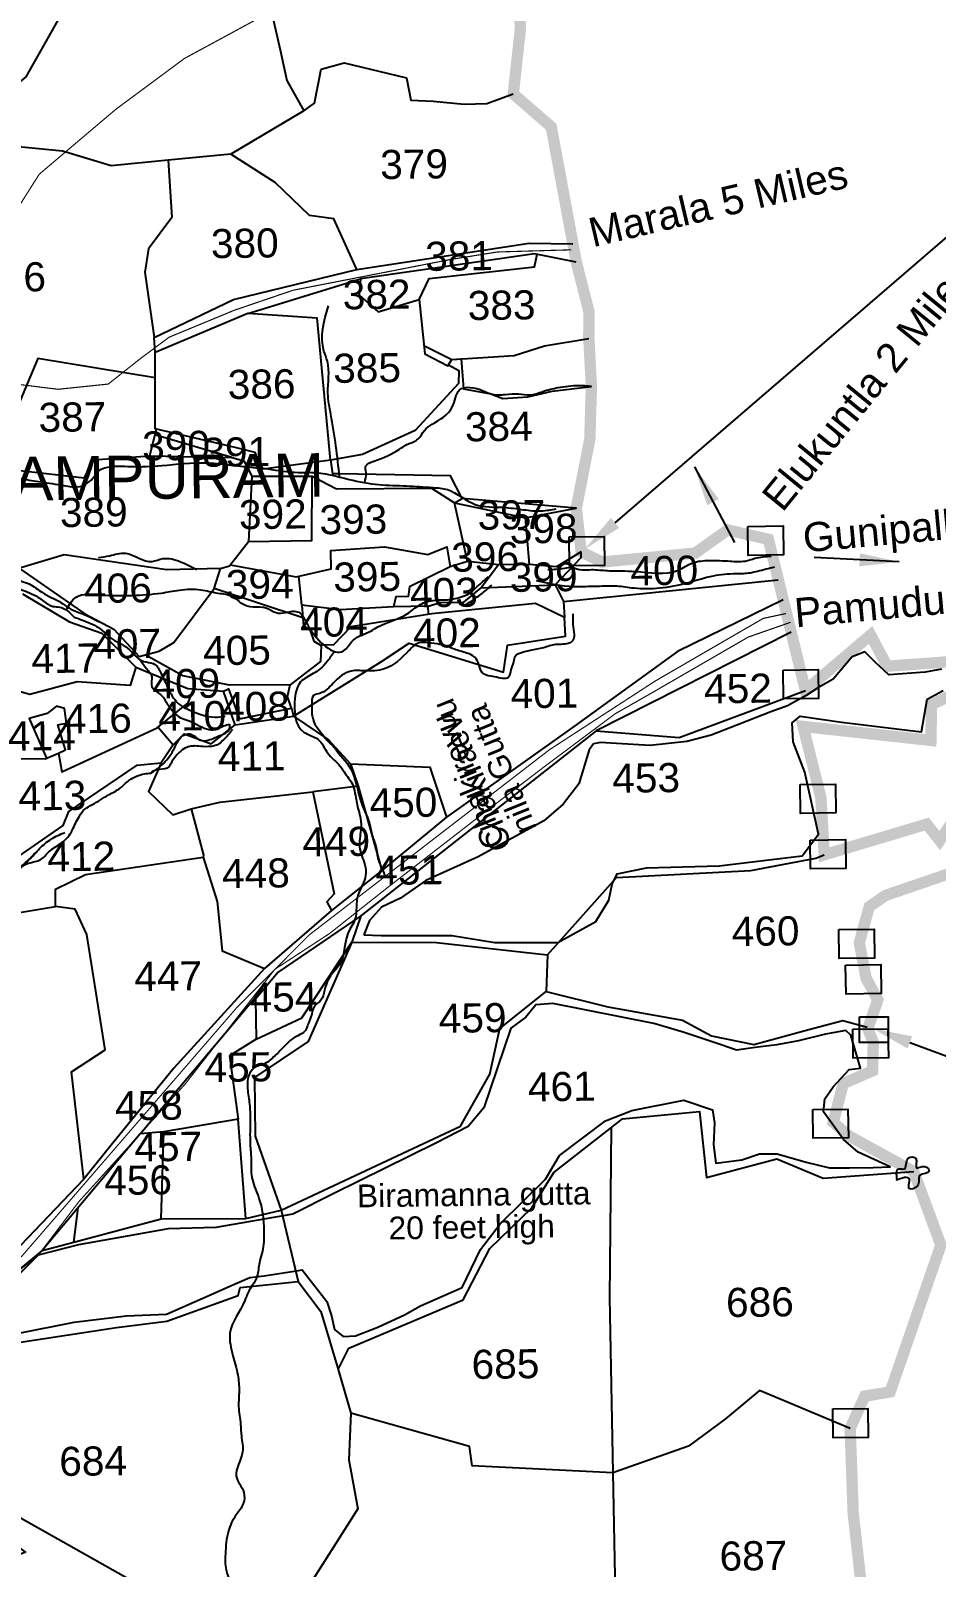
# Model space of a CAD drawing. Header units: feet. Extents: x 806214 to 813245, y 1575800 to 1585148.
# Drawn here: x 811541 to 812339, y 1579199 to 1580551 of the extents above; entities that cross this region are included whole.
import ezdxf
from ezdxf import colors
from ezdxf.entities.mleader import LeaderData, LeaderLine
from ezdxf.enums import TextEntityAlignment as Align
from ezdxf.math import Vec2, Vec3

# ---------------------------------------------------------------- set-up
doc = ezdxf.new("R2010")
doc.units = ezdxf.units.FT
doc.header["$LTSCALE"] = 15
doc.header["$MEASUREMENT"] = 0
doc.linetypes.add('HIDDEN2', pattern=[0.1875, 0.125, -0.0625])
for name, color, linetype in [('CRDS STONES', 7, 'Continuous'), ('HILL', 17, 'Continuous'), ('PLOT', 7, 'Continuous'), ('PLOT NO', 7, 'Continuous'), ('ROADS', 6, 'Continuous'), ('TANKS-STREAM', 4, 'Continuous'), ('TEXT', 1, 'Continuous'), ('VILLAGE', 30, 'Continuous'), ('VILLAGE STONES', 240, 'Continuous')]:
    doc.layers.add(name, color=color, linetype=linetype)
doc.layers.add('VILLAGE BOUNDRY', color=5, linetype='HIDDEN2', lineweight=100)
doc.styles.get("Standard").update_dxf_attribs({"font": 'arial.ttf'})
doc.linetypes.add('DOTS', pattern='A,1e-06,-3,["●",Standard,S=3,R=0,X=-1.25,Y=-1.25],-3', length=6.000001)
doc.dimstyles.get("Standard").update_dxf_attribs({"dimtxt": 0.18, "dimasz": 35, "dimexe": 0.18, "dimexo": 0.0625, "dimgap": 0.09, "dimtad": 0, "dimtih": 1, "dimtoh": 1, "dimdec": 4, "dimzin": 0, "dimdsep": 46, "dimtxsty": 'Standard', "dimcen": 0.09, "dimadec": 0, "dimazin": 0, "dimtfac": 1, "dimtdec": 4, "dimtofl": 0, "dimtmove": 0, "dimatfit": 3, "dimfxl": 1, "dimtolj": 1, "dimtzin": 0, "dimarcsym": 0})

msp = doc.modelspace()

# ---------------------------------------------------------------- linework, layer by layer
at = {"layer": 'HILL', "lineweight": -2}
for points in [[(812343.5, 1579989.4), (812329.1, 1579986.8), (812297, 1579984.5), (812285.1, 1579995.7), (812276, 1580004.7), (812264.9, 1580000.2), (812248.1, 1579980.7), (812235.2, 1579973.2), (812224.2, 1579966.3), (812207.7, 1579957), (812193.1, 1579951.8), (812158, 1579938), (812140.6, 1579931.3), (812119.2, 1579925.8), (812086.8, 1579922.1), (812057.3, 1579924.1), (812043.2, 1579924.8), (812036.9, 1579923.7), (812033.2, 1579918.3), (812024, 1579888.5), (812010.1, 1579870.6), (811993.2, 1579856), (811935.3, 1579824.3), (811889.2, 1579803.5), (811866.9, 1579787.9), (811850.2, 1579779.9), (811839.5, 1579768.1), (811834.6, 1579755.5)], [(811834.6, 1579755.5), (811849.8, 1579754.8), (811878.7, 1579754.9), (811912.1, 1579755), (811949.9, 1579748.9), (812005.6, 1579748.8), (812039, 1579767.4), (812050.3, 1579786), (812053.4, 1579800.1), (812057.7, 1579809.2), (812083.6, 1579814.5), (812147.6, 1579816.4), (812220.7, 1579825.1), (812235.1, 1579844.2), (812223, 1579898.7), (812212.8, 1579925.5), (812211.9, 1579942.3), (812219, 1579947.9), (812255.5, 1579942.8), (812313.6, 1579935.7), (812325.8, 1579934.2), (812330.9, 1579963.1), (812344.8, 1579970.7)], [(811529.3, 1579404.6), (811579.6, 1579414.4), (811625.2, 1579420.1), (811660.9, 1579421.5), (811700.2, 1579438.9), (811716.5, 1579446.1), (811734.1, 1579453.9), (811746.9, 1579455.2), (811777.1, 1579460), (811780.2, 1579460.5), (811802, 1579432.7), (811806.1, 1579420.1), (811808.9, 1579408.1), (811816.3, 1579402), (811827.2, 1579402.6), (811847.1, 1579410.2), (811870.4, 1579420.9), (811884.6, 1579428.8), (811921.4, 1579445), (811937.3, 1579478.6), (811954.8, 1579501.1), (811994.8, 1579540.3), (812007.1, 1579561.4), (812047.6, 1579591.9), (812070.7, 1579600.8), (812116.6, 1579610.1), (812141.7, 1579601.4), (812143.4, 1579590), (812142.6, 1579570.7), (812144.8, 1579554.4), (812167.7, 1579557.4), (812183.1, 1579562.6), (812198.8, 1579562.8), (812224.2, 1579555.5), (812244.9, 1579550.5), (812262.5, 1579550.5), (812283.2, 1579550.8), (812298.1, 1579551.4), (812270.1, 1579564.3), (812257, 1579575.3), (812239.5, 1579599.8), (812240.6, 1579611.1), (812248, 1579621.8), (812262.1, 1579637), (812272.1, 1579638.1), (812263.7, 1579667.1), (812259.2, 1579671.4), (812241.3, 1579668.1), (812217.4, 1579662.1), (812198.3, 1579658.8), (812179.2, 1579656.2), (812162.9, 1579654), (812148.5, 1579659), (812116, 1579669.8), (812090, 1579677.5), (812001.1, 1579695.2), (811986.2, 1579694), (811977.3, 1579683), (811964.2, 1579673.3), (811940.2, 1579603.1), (811926.4, 1579586.8), (811898.6, 1579572.4), (811807.7, 1579527.4), (811772, 1579509.7), (811704.4, 1579498), (811662.4, 1579496.7), (811626.2, 1579490.2), (811583.3, 1579482.6), (811547.8, 1579473.4), (811483.1, 1579409.3)]]:
    msp.add_lwpolyline(points, dxfattribs=at)
at = {"layer": 'PLOT', "lineweight": -2}
for points in [[(811746.2, 1580801.2), (811739.9, 1580788), (811743.8, 1580609.1), (811761, 1580534.8), (811766.9, 1580507.7), (811781.7, 1580481.1), (811791.2, 1580487.8), (811797, 1580517.7), (811817.2, 1580523.1), (811872.1, 1580510.1), (811876.1, 1580490.2), (811895.7, 1580489.4), (811923.1, 1580486.9), (811943.1, 1580487.5), (811966.3, 1580495.8)], [(811564.5, 1580757.1), (811595.6, 1580679.2), (811581.5, 1580590.3), (811557.2, 1580546.8), (811536.8, 1580510.9), (811491.2, 1580472.5), (811447.8, 1580454.9), (811446, 1580326.9), (811387.6, 1580331.8), (811366.2, 1580373.7), (811315.6, 1580382.2), (811315.9, 1580360.9), (811387.6, 1580331.8)], [(811781.7, 1580481.1), (811717.6, 1580442.8), (811662.4, 1580437.4), (811612.1, 1580432.5), (811569.1, 1580445.5), (811494.4, 1580452.7), (811491.2, 1580472.5)], [(811662.4, 1580437.4), (811665.5, 1580387.1), (811644.9, 1580359.4), (811641.9, 1580338.8), (811650, 1580281.5), (811719.8, 1580315), (811828.4, 1580341.2), (811808.2, 1580385.8), (811786.8, 1580388.9), (811756.5, 1580418), (811717.6, 1580442.8)], [(811828.4, 1580341.2), (811980.3, 1580364.4), (812018.8, 1580364)], [(812021.8, 1580347.7), (811985.1, 1580355.2), (811831.6, 1580333.1), (811830.4, 1580319), (811847.4, 1580304), (811883.4, 1580314.8), (811892.1, 1580333.4), (811984.9, 1580343.5), (811987.2, 1580354.8)], [(811732.4, 1580302.4), (811831.6, 1580333.1)], [(811883.4, 1580314.8), (811888.4, 1580267), (811908.6, 1580256.4), (811912.3, 1580261.9), (811967.2, 1580265.6), (811993.7, 1580274.1), (812032.8, 1580280.4)], [(811909.2, 1580257.2), (811918.4, 1580252.4), (811918, 1580241), (811880, 1580199.4), (811833.5, 1580178.5), (811805.3, 1580173.5), (811793.4, 1580298.5), (811732.4, 1580302.4), (811650.8, 1580268.3), (811650, 1580281.5)], [(811887.6, 1580274.5), (811912.3, 1580261.9), (811920.5, 1580262.5), (811922.4, 1580236.2), (811946.6, 1580231.9), (811957.1, 1580227.7), (811979, 1580229.1), (812000.6, 1580234.2), (812035.1, 1580238.2)], [(811651, 1580245.8), (811547.5, 1580263), (811516.3, 1580188.9), (811513.5, 1580166.5), (811588.6, 1580157.8), (811596.3, 1580173.7), (811646.3, 1580177.2), (811651.9, 1580200.9)], [(811805.3, 1580173.5), (811746, 1580165.5), (811739, 1580180.3), (811721.3, 1580184.5), (811650.9, 1580201.1), (811651, 1580245.8), (811650.8, 1580268.3)], [(811646.3, 1580177.2), (811718.5, 1580175.9), (811650.7, 1580195.6)], [(811718.5, 1580175.9), (811729.1, 1580172.9), (811736, 1580159.4), (811789, 1580159.2), (811810.7, 1580148.1), (811894.3, 1580148.9), (811914.6, 1580135.9), (811921.2, 1580139.8), (811910.9, 1580159.5), (811812.9, 1580161.4), (811807.3, 1580161.5), (811805.7, 1580173.6)], [(811708.3, 1580078.1), (811716.3, 1580080.4), (811733.1, 1580101.7), (811788.8, 1580102.8), (811789, 1580159.2)], [(811736, 1580159.4), (811733.1, 1580101.7)], [(811976.7, 1580122.6), (812021.8, 1580131.2), (811921.2, 1580139.8)], [(811925.9, 1580084.1), (811914.6, 1580135.9), (811966, 1580124.9), (811976.7, 1580122.6), (811980.2, 1580081.6)], [(811486.8, 1580080.9), (811532.3, 1580077.5), (811589, 1580038), (811614.5, 1580024.6), (811636.7, 1580000.5), (811654.5, 1580005.3), (811667.4, 1580013), (811702.7, 1580060.4), (811708.3, 1580078.1), (811661.1, 1580077), (811570.8, 1580090.1), (811529.5, 1580077.7)], [(811717, 1580081.3), (811775, 1580070.8), (811805.8, 1580077.8), (811805.6, 1580093.8), (811852.8, 1580097.1), (811890.9, 1580090.3), (811907.9, 1580097), (811910.8, 1580079.5), (811874.8, 1580061.8), (811873.6, 1580053.5), (811862.7, 1580053.2), (811860.7, 1580044.4), (811839.6, 1580043.2), (811813.7, 1580041.7), (811780.1, 1580045.8), (811777.4, 1580071.3)], [(812026.1, 1580092.8), (812004.4, 1580079.5), (811980.2, 1580081.6), (811953.2, 1580081.2), (811925.9, 1580084.1), (811910.8, 1580079.5)], [(812003.1, 1580063.7), (812020.2, 1580081.5), (812026.1, 1580087.6), (812026.1, 1580092.8)], [(811953.2, 1580081.2), (811938, 1580061.1)], [(811780.1, 1580045.8), (811781, 1580034.6), (811702.7, 1580060.4)], [(811891.3, 1580044.9), (811902.2, 1580048.1), (811922.8, 1580048.3), (811938, 1580061.1), (812003.1, 1580063.7), (812010.6, 1580049), (812011.4, 1580034.8)], [(812010.6, 1580049), (812199.7, 1580068.1)], [(811533.9, 1580055.7), (811575.3, 1580031), (811603.9, 1580021), (811633.8, 1579991.1), (811628.7, 1579974.9), (811582.1, 1579978.3), (811540.5, 1579967.1), (811470.9, 1579986.4), (811434.9, 1579995.2)], [(811770.8, 1579955.1), (811772.8, 1579948), (811849.4, 1579995.5), (811874.5, 1580012.3), (811957.8, 1579986.8), (811961.3, 1580010.4), (812012.4, 1580018.5), (812011.4, 1580034.8), (811985.9, 1580047.1), (811894.6, 1580038.2), (811823.1, 1580026.8), (811807.5, 1580010.6), (811797, 1580010.9)], [(811891.6, 1580037.7), (811891.3, 1580044.9), (811860.7, 1580044.4)], [(812204, 1580050.4), (812110.8, 1580004.9), (812020.4, 1579939.6), (811907.6, 1579859)], [(811781, 1580034.6), (811781.6, 1580027.9), (811787.4, 1580023.6), (811790.5, 1580014.1), (811797, 1580010.3), (811796.5, 1579996.1), (811769.8, 1579975.6), (811716.4, 1579975.3), (811675.1, 1579983.4), (811642.1, 1580002)], [(812211, 1580022.1), (812039.3, 1579935), (812112.3, 1579929.2), (812223.6, 1579970.7)], [(811633.8, 1579991.1), (811647.4, 1579985.6), (811679.7, 1579972.5), (811711.1, 1579970.1), (811715.5, 1579972.1), (811725.1, 1579945.7), (811770.8, 1579955.1), (811767.3, 1579965.3), (811769.8, 1579975.6)], [(811565.7, 1579915.6), (811568.7, 1579899.1), (811652.7, 1579937.8), (811679.9, 1579959.8), (811684.3, 1579970.6)], [(811666.8, 1579922.9), (811676.3, 1579932.6), (811700.2, 1579923.8), (811721.3, 1579940.5), (811711.1, 1579970.1)], [(811417.6, 1579818.3), (811433.6, 1579814), (811450.9, 1579827.4), (811475.5, 1579827.7), (811482.2, 1579830.1), (811483.8, 1579839.2), (811518.6, 1579841), (811530.9, 1579910.8), (811554, 1579910.5), (811565.7, 1579915.6), (811571.8, 1579918.3), (811565, 1579940.5), (811572.8, 1579942), (811571.1, 1579954.7), (811564, 1579956.7), (811555.7, 1579950.3), (811539.8, 1579946.1), (811555, 1579911)], [(811653.4, 1579938.3), (811666.8, 1579922.9), (811656.1, 1579907.1)], [(811721.3, 1579940.5), (811772.8, 1579948)], [(811772.8, 1579948), (811803.5, 1579927.3), (811822.8, 1579906.2), (811829.8, 1579886.3), (811789.6, 1579881.3)], [(812039.3, 1579935), (811920.3, 1579841.7), (811831.9, 1579772.4), (811824.1, 1579749.1), (811898.8, 1579748.9), (811996.4, 1579737.8), (812057.1, 1579806), (812175.6, 1579812.1), (812232.7, 1579823.1), (812232.7, 1579823.1), (812240.2, 1579826)], [(811497.5, 1579801.9), (811569.8, 1579851.8), (811574.8, 1579864), (811635.1, 1579904.9), (811656.1, 1579907.1), (811644.9, 1579881.6), (811666.5, 1579861.2), (811682.7, 1579866.5), (811693.5, 1579825.8), (811693, 1579824)], [(811822.8, 1579906.2), (811892.8, 1579903.2), (811907.6, 1579859), (811850.5, 1579812.1)], [(811829.8, 1579886.3), (811850.5, 1579812.1), (811806.3, 1579776.9)], [(811682.7, 1579866.5), (811707.8, 1579872.4), (811789.6, 1579881.3), (811808.6, 1579791.6), (811802, 1579784.5), (811806.3, 1579776.9), (811747.2, 1579725.8)], [(811499.9, 1579762.5), (811531.5, 1579775.3), (811563.1, 1579780.5), (811563.2, 1579795.8), (811589.6, 1579808.7), (811693, 1579824), (811705.6, 1579785), (811709.9, 1579741.4), (811747.2, 1579725.8), (811667.2, 1579638.2), (811609.5, 1579567.1), (811588, 1579540.5), (811532.1, 1579481.9), (811464.6, 1579422.7), (811410.8, 1579409.7)], [(811588, 1579540.5), (811577.1, 1579635), (811606.7, 1579654.4), (811590.8, 1579755.8), (811580.3, 1579778.2), (811563.1, 1579780.5)], [(811831.9, 1579772.4), (811759.2, 1579722.8), (811739.3, 1579698.8), (811739.7, 1579663.8), (811779.9, 1579682.6), (811824.1, 1579749.1)], [(811824.1, 1579749.1), (811785.6, 1579661.7), (811738.3, 1579629.8), (811739, 1579578.4), (811761.9, 1579513), (811919.7, 1579587.1), (811945.5, 1579633), (811954.5, 1579673.1), (811995.2, 1579705.7)], [(811996.4, 1579737.8), (811995.2, 1579705.7), (812049.6, 1579692), (812115.4, 1579680.4), (812141, 1579666.6), (812178.1, 1579659.1), (812226.5, 1579672.2), (812256.6, 1579680.1), (812277.9, 1579674.2)], [(811739.7, 1579663.8), (811716.2, 1579649), (811724.1, 1579593.2), (811658.6, 1579582.2), (811637.7, 1579580.4), (811712.5, 1579669.1), (811737.4, 1579698.7), (811739.3, 1579698.7)], [(811812.1, 1579372.8), (811821.4, 1579391.6), (811922.2, 1579434.2), (811945.6, 1579479.5), (811982.5, 1579515.1), (812001.9, 1579546.4), (812049, 1579583), (812062.4, 1579593.4), (812130.3, 1579599.9), (812136.6, 1579542), (812198.3, 1579558.3), (812239.2, 1579541.3), (812319, 1579547.1)], [(811656, 1579505.6), (811730.6, 1579505.7), (811724.1, 1579593.2)], [(812052.5, 1579585.7), (812050.9, 1579436.2), (812053.9, 1579281.8), (812058, 1579069.1), (812076.5, 1579049.8)], [(811637.7, 1579580.4), (811551.3, 1579477.5), (811495.2, 1579431.6), (811437.2, 1579399.1), (811371.6, 1579362.3), (811366.5, 1579355.2), (811378.4, 1579352.6)], [(811579.2, 1579485), (811656, 1579505.6), (811658.6, 1579582.2)], [(811551.3, 1579477.5), (811579.2, 1579485), (811583, 1579515.3)], [(811730.6, 1579505.7), (811761.9, 1579513), (811776.7, 1579450.2)], [(811233.5, 1579129.8), (811317.7, 1579274.3), (811373.8, 1579353.2), (811427, 1579345.8), (811491.7, 1579377.2), (811497.9, 1579395.7), (811532.1, 1579396.8), (811616.8, 1579409.8), (811661.1, 1579415.3), (811724.1, 1579438), (811725.6, 1579445.1), (811776.7, 1579450.2), (811796.7, 1579424), (811812.1, 1579372.8), (811823.1, 1579334.4), (811821.3, 1579293.3), (811829.4, 1579250.1), (811774.9, 1579164.3)], [(812263, 1579321), (812183.1, 1579354.3), (812153.1, 1579329.4), (812120.5, 1579305.4), (812053.9, 1579281.8), (811930.1, 1579288), (811927.6, 1579305.2), (811823.1, 1579334.4)], [(811782.4, 1579101), (811495.4, 1579262.6), (811507.9, 1579231.9), (811536.6, 1579212.1), (811479.5, 1579189.2), (811455.7, 1579166.7), (811427.2, 1579174.5), (811419, 1579137.4), (811462.3, 1579137), (811503.3, 1579062.7), (811494.3, 1578975.4), (811452.2, 1578949.1), (811473.3, 1578882), (811567.3, 1578884.6)]]:
    msp.add_lwpolyline(points, dxfattribs=at)
at = {"layer": 'ROADS', "linetype": 'DOTS', "lineweight": -2, "ltscale": 0.15, "const_width": 1}
msp.add_lwpolyline([(811419.3, 1580262.1), (811489.2, 1580331.3), (811548.8, 1580425.2), (811616.2, 1580482.3), (811676.7, 1580527.1), (811771.3, 1580578.3), (811801.6, 1580614.7), (811943.2, 1580707), (811953.7, 1580713.9)], dxfattribs=at)
at = {"layer": 'ROADS', "linetype": 'HIDDEN2', "lineweight": -2, "ltscale": 10, "const_width": 1}
for points in [[(811532.3, 1580239.9), (811565.3, 1580235.8), (811609.5, 1580240.4), (811638.2, 1580263.1), (811663.2, 1580281.7), (811720.6, 1580305.4), (811772.3, 1580323), (811911.6, 1580350.2), (811952.4, 1580356.7), (812017.3, 1580358.6)], [(810730.4, 1578750.6), (810809.9, 1578833.3), (810892.9, 1578912.9), (810976.8, 1578975.4), (811095.2, 1579057.4), (811156.8, 1579103.1), (811191.6, 1579136.8), (811245.2, 1579197.7), (811287, 1579254.2), (811357.7, 1579361.7), (811402.9, 1579389.9), (811453.9, 1579413.2), (811533.5, 1579472.7), (811622.7, 1579575.8), (811723.3, 1579692.1), (811786.5, 1579755.4), (811882.4, 1579829.3), (811998.3, 1579918.6), (812091.2, 1579978.9), (812165.5, 1580022), (812186.5, 1580034.1), (812206.5, 1580038.4)], [(812210.6, 1580030.7), (812173.3, 1580017.7), (812087.9, 1579968.3), (812056.1, 1579950.2), (811994.9, 1579904.5), (811941.7, 1579863.9), (811856, 1579797.5), (811804.6, 1579756.8)], [(811804.6, 1579756.8), (811756.3, 1579725.2), (811677.3, 1579624.2), (811583.8, 1579520.8), (811547.8, 1579473.4), (811492, 1579428.9), (811473.7, 1579412.8), (811413, 1579387.2), (811381.6, 1579368.5), (811362.7, 1579353.8), (811306.1, 1579269.1), (811250.8, 1579192.6), (811192.8, 1579125.2), (811150.2, 1579087.6), (811111.8, 1579061.1), (811005.6, 1578985.8), (810953.7, 1578949), (810899.3, 1578910.5), (810821.8, 1578835.4), (810734.9, 1578746)]]:
    msp.add_lwpolyline(points, dxfattribs=at)
at = {"layer": 'TANKS-STREAM', "lineweight": -2}
for points in [[(811813.2, 1580158.6), (811810.1, 1580185.8), (811805.6, 1580213.7), (811803, 1580232.4), (811802.6, 1580260.5), (811799.5, 1580269.5), (811803.5, 1580309.4)], [(810795, 1579943), (810795.7, 1579947.8), (810799.9, 1579953.2), (810804.7, 1579959.2), (810806.6, 1579963.5), (810807.8, 1579971.7), (810811, 1579981.6), (810813.5, 1579986.2), (810815.1, 1579996.8), (810817.7, 1580008), (810821.6, 1580014), (810826.3, 1580026.7), (810838.8, 1580035.7), (810846.3, 1580036.1), (810859.9, 1580038.4), (810867.5, 1580040.2), (810885.4, 1580045.9), (810905.5, 1580050.9), (810915, 1580053.9), (810926.7, 1580053.9), (810939.2, 1580053.3), (810959.3, 1580055.1), (810968.8, 1580058.9), (810983, 1580069.9), (810987.2, 1580076), (810988.3, 1580083.8), (810987.9, 1580102.1), (810987.8, 1580112.3), (810992.7, 1580149.6), (811000.1, 1580174.7), (811013.9, 1580200.2), (811025.2, 1580210), (811039.5, 1580214.6), (811067.7, 1580219.8), (811104.7, 1580229), (811126.5, 1580237.7), (811137.6, 1580244.2), (811152.4, 1580251.4), (811155, 1580259.8), (811164.2, 1580262.5), (811184.8, 1580268.6), (811208.6, 1580275), (811233.7, 1580275.2), (811267.4, 1580269.3), (811283.1, 1580261.9), (811321.5, 1580252.4), (811342.2, 1580249.3), (811359, 1580248), (811379.8, 1580240.5), (811393.3, 1580237.8), (811402.3, 1580231.6), (811415.8, 1580210.3), (811423.5, 1580184.1), (811426.9, 1580172.5), (811442.3, 1580135.9), (811446.4, 1580130.2), (811452.4, 1580110.5), (811459.8, 1580099.1), (811462.2, 1580095.3), (811466.7, 1580087.9), (811471.2, 1580081.1), (811475.7, 1580072.5), (811480.3, 1580070.5), (811480.6, 1580068.5), (811502.7, 1580068.2), (811508.3, 1580067.9), (811532.1, 1580059.8), (811547.6, 1580052.8), (811552.5, 1580049.3), (811560.8, 1580044.7), (811566.6, 1580044.1), (811579.6, 1580035.2)], [(811253, 1580279.5), (811261.1, 1580276.1), (811274.2, 1580272.2), (811287.9, 1580268.9), (811313.4, 1580262.3), (811320.4, 1580261.8), (811401, 1580245), (811408.4, 1580243.5), (811418.3, 1580235), (811426.6, 1580220.6), (811435.5, 1580206.6), (811446.1, 1580190.5), (811481.2, 1580172.8), (811510, 1580162.5), (811533.8, 1580157), (811550.3, 1580154.3), (811570.3, 1580151.1), (811584.2, 1580150.1), (811597.1, 1580159), (811600.8, 1580163.7), (811606.3, 1580166.6), (811629.7, 1580167.8), (811656.6, 1580168.7), (811696.1, 1580171.1), (811713.5, 1580169.6), (811730, 1580167.7), (811750, 1580165.7), (811776.9, 1580162.6), (811788.2, 1580162.7), (811821.8, 1580156.5), (811847.9, 1580151.9), (811872.3, 1580150.8), (811895.4, 1580149.3), (811908.2, 1580147.5), (811932.8, 1580134.4), (811957.7, 1580131.9), (811975.4, 1580129.8), (811991.1, 1580128.8), (812004.1, 1580130.7)], [(811835.4, 1580153.6), (811836.6, 1580162.4), (811836.5, 1580168.3), (811843.4, 1580172.4), (811866.2, 1580183.2), (811872.6, 1580187.1), (811882.5, 1580192.1), (811888, 1580199.6), (811894.8, 1580205), (811912.6, 1580220.1), (811918.8, 1580235.2), (811939.9, 1580234.5), (811947.8, 1580231.4), (811959.4, 1580231.3), (811971.1, 1580231.7), (811980.8, 1580230.8), (811992.2, 1580233.9), (812005.8, 1580237.3), (812023.7, 1580239.2), (812035.2, 1580238.7)], [(811460.6, 1580106.7), (811462.9, 1580102.3), (811467.1, 1580095.7), (811470.3, 1580091.5), (811476.1, 1580077.2), (811481.4, 1580075), (811490.6, 1580073.8), (811499.3, 1580073.2), (811509.2, 1580073), (811521.9, 1580071.1), (811530.7, 1580067.6), (811539.9, 1580064.4), (811551.6, 1580056.8), (811559.4, 1580052.4), (811566.5, 1580048.9), (811572.8, 1580044.7), (811580.7, 1580040.4), (811586.5, 1580038.3), (811601.6, 1580030.8)], [(811600.9, 1580087.6), (811610.7, 1580089.3), (811624.7, 1580091.4), (811648.3, 1580084.3), (811657.5, 1580086.7), (811673.2, 1580084), (811687.5, 1580077.2)], [(811996.8, 1580077.1), (812011.5, 1580078.4), (812018.2, 1580079), (812024.7, 1580077.1), (812033.4, 1580077), (812047.5, 1580076.3), (812061.5, 1580075.9), (812073.9, 1580075.5), (812111.7, 1580076.6), (812124, 1580082.9), (812138.9, 1580085.1), (812157.2, 1580084.5), (812170.4, 1580084.6), (812179.1, 1580087), (812193.4, 1580088.9)], [(811572.6, 1580041.6), (811581.3, 1580052.8), (811603.3, 1580054.7), (811630.6, 1580054.4), (811656.1, 1580056.4), (811672.3, 1580059.1), (811691.1, 1580059.3), (811706.1, 1580056.4), (811718.9, 1580053.3), (811724.7, 1580049), (811734.3, 1580044.6), (811745.4, 1580044.1), (811749.3, 1580043.2), (811757.3, 1580039.2), (811765.9, 1580039.3), (811777.3, 1580039.5), (811781.5, 1580035.1), (811786.7, 1580025.9), (811816.8, 1580005.5), (811825.2, 1580014.8), (811840.7, 1580023), (811847.1, 1580026.6), (811872.8, 1580038.1), (811884.2, 1580046.2), (811897.5, 1580050.2), (811909.9, 1580050.7), (811920.4, 1580053), (811927, 1580055.7), (811934.6, 1580062.1), (811944.4, 1580070.8)], [(812196.3, 1580079.1), (812181.5, 1580075.5), (812174.8, 1580074), (812162.4, 1580073.3), (812142.2, 1580071.3), (812119.8, 1580065.2), (812095.1, 1580060.6), (812072.8, 1580060.6), (812057.4, 1580062.4), (812040.2, 1580062.2), (812030.1, 1580062), (812019.7, 1580061.9), (811986.7, 1580067.1)], [(811922.4, 1580045.1), (811929.6, 1580049.4), (811934.6, 1580053), (811939.1, 1580056.3), (811943.3, 1580059.9), (811947.5, 1580063.7)], [(811579.6, 1580035.2), (811594, 1580029.7), (811600.8, 1580026.1), (811614.1, 1580015.2), (811622.7, 1580010.6), (811629.8, 1580004.9), (811633.9, 1580001), (811638.2, 1579996.7), (811643.2, 1579990), (811647.9, 1579982.8), (811647.5, 1579975.5), (811658.4, 1579964.1), (811660.2, 1579961), (811665.9, 1579952.9), (811670.2, 1579948.5), (811683.4, 1579942.9), (811700.4, 1579936), (811705, 1579936.7), (811711.1, 1579939.4), (811716.6, 1579941)], [(812018.6, 1580038), (812018.7, 1580031.1), (812019.7, 1580021.9), (812019.2, 1580015.5), (812016.2, 1580012.7), (812003.4, 1580011.1), (811992.8, 1580008.2), (811981.1, 1580005.8), (811973.4, 1580003.8), (811968.1, 1580000.9), (811966.5, 1579995.6), (811964.1, 1579988.9), (811961.9, 1579982.2), (811956.8, 1579981.2), (811949.6, 1579982.7), (811939.6, 1579985.5), (811933.6, 1579998.6), (811923.8, 1580004), (811913.2, 1580007.4), (811901.7, 1580011.2), (811891.4, 1580012.7), (811883.3, 1580012.6), (811874.4, 1580005.8), (811852.7, 1579989.7), (811835.4, 1579987.9), (811823.6, 1579987.8), (811807.7, 1579977.1), (811795.8, 1579968.1), (811790.4, 1579966.3), (811788.8, 1579957.9), (811788.9, 1579949.5), (811791.5, 1579940.8)], [(811808.7, 1580005), (811802.4, 1579996.2), (811796.2, 1579989.6), (811790.1, 1579985.5), (811779, 1579978.2), (811774, 1579964), (811782, 1579933.8), (811794.3, 1579927.6), (811802.8, 1579915.6), (811813.8, 1579904), (811818.3, 1579897.5), (811825.3, 1579886.7), (811827.2, 1579878.1), (811829.9, 1579865.4), (811831.8, 1579857.7), (811832, 1579847.7), (811830.9, 1579832.9), (811835.5, 1579817.2), (811836.2, 1579807.6), (811833.5, 1579799.8), (811828.9, 1579788.1), (811825.9, 1579766.5), (811822.2, 1579760.5), (811813, 1579728.9), (811805.3, 1579719.5), (811799.9, 1579706.4), (811796.9, 1579698), (811791.1, 1579692.6), (811788.1, 1579683.3), (811785.4, 1579676.7), (811783.3, 1579671.4), (811774, 1579665.4), (811766.3, 1579659.1), (811760.8, 1579653.4), (811756.2, 1579649), (811747.3, 1579642.1), (811738, 1579638.3), (811733.4, 1579632), (811732.4, 1579618.4), (811734.1, 1579604.8), (811734.4, 1579582.1), (811734.5, 1579572.8), (811735.3, 1579559.8), (811735.4, 1579553.3), (811735.4, 1579548.3), (811739.1, 1579531.6), (811742.6, 1579522.6), (811744.6, 1579515.5), (811746.3, 1579501.7), (811746.7, 1579491.2), (811744.8, 1579475), (811742.7, 1579466.9), (811740.5, 1579454.6), (811732.8, 1579440.7), (811729.8, 1579433.5), (811716.7, 1579404.8), (811719.4, 1579385), (811723.6, 1579368.2), (811724.8, 1579353.8), (811724.4, 1579340.4), (811726.1, 1579324.6), (811726.8, 1579314.1), (811727.9, 1579300.3), (811722.3, 1579278.9), (811728.9, 1579264.7), (811728.5, 1579254.8), (811722.2, 1579244.8), (811715.4, 1579230.8), (811712.7, 1579210.4), (811713.3, 1579196.6), (811720.2, 1579167.9), (811714.3, 1579156.9), (811710.2, 1579129.6), (811705.5, 1579114.1), (811704.7, 1579098.2), (811708.2, 1579097), (811701, 1579073.1), (811696.8, 1579052.2), (811695.7, 1579025.9), (811695.8, 1579011), (811691.6, 1578994.1), (811682.4, 1578978.6), (811673.6, 1578960.6), (811679.4, 1578937.2), (811686.1, 1578922.4), (811691.1, 1578913), (811693.8, 1578900.1)], [(811633.6, 1580001.2), (811637.2, 1579997.8), (811652.2, 1579992.4), (811654.7, 1579988.5), (811657.7, 1579982.2), (811660.7, 1579976), (811662.8, 1579971.5), (811667.1, 1579963.9), (811671.3, 1579959), (811679, 1579954.5), (811703.3, 1579947.2), (811712.6, 1579948.1)], [(811719, 1579936.4), (811715.3, 1579931.5), (811711, 1579927.3), (811706.6, 1579923.4), (811702.8, 1579921.9), (811692.8, 1579921.3), (811685.8, 1579921.8), (811682.3, 1579921.5), (811677.5, 1579920.1), (811672.1, 1579916.1), (811664.9, 1579906.8), (811663.1, 1579903.6), (811647.2, 1579897.9), (811646.9, 1579897.4)], [(811647.2, 1579897.9), (811655.4, 1579903.9), (811665.7, 1579916.1), (811669.7, 1579923.9), (811673.7, 1579929.7), (811681.8, 1579932.4), (811690.6, 1579927), (811701.8, 1579928.4), (811708.7, 1579931.3), (811713.9, 1579933.9), (811715.9, 1579936.2), (811716.6, 1579941)], [(811791.5, 1579940.8), (811796.8, 1579933.7), (811800, 1579929.5), (811802.9, 1579926), (811807.5, 1579921.6), (811810.5, 1579917.8), (811824.3, 1579899.4), (811826.5, 1579892.9), (811829.3, 1579883.3), (811831.3, 1579875), (811839.6, 1579853.5), (811842.1, 1579843), (811845.6, 1579832.2), (811848.3, 1579819.2), (811852.3, 1579806.2), (811850.1, 1579807.3)], [(811533.3, 1579815.4), (811534.4, 1579816.3), (811551.4, 1579822.7), (811556, 1579827.4), (811566.4, 1579835.2), (811573.9, 1579841.4), (811577.9, 1579848), (811584.1, 1579860), (811589, 1579866.2), (811595.7, 1579870.2), (811609.8, 1579878.7), (811620.2, 1579884.8), (811627.7, 1579891.4), (811634.5, 1579895.2), (811641.6, 1579897.2), (811647.2, 1579897.9)], [(811061.4, 1579682), (811074.7, 1579674.6), (811078.1, 1579663.9), (811078.4, 1579659.1), (811081.2, 1579648.8), (811087.1, 1579640), (811113.2, 1579641.5), (811123.1, 1579645), (811131.6, 1579646.9), (811142.8, 1579646.7), (811151.7, 1579648.4), (811164.5, 1579651.7), (811174.4, 1579653.1), (811199.4, 1579657.5), (811207, 1579658.3), (811216.6, 1579659.2), (811229.2, 1579660.2), (811241.2, 1579661.2), (811251.8, 1579661.9), (811259.8, 1579664.1), (811264.9, 1579669.6), (811270.2, 1579677.1), (811277.3, 1579689.6), (811283.2, 1579700), (811290.2, 1579708.4), (811300.1, 1579712.1), (811330, 1579707.9), (811342.5, 1579704.1), (811355.3, 1579699.4), (811380.5, 1579693.1), (811393.1, 1579691.4), (811410.6, 1579691), (811425.9, 1579693.9), (811445.7, 1579695.6), (811454.6, 1579699), (811462, 1579704.1), (811476.4, 1579715.2), (811481.9, 1579720.1), (811487.3, 1579738.6), (811488.6, 1579751.4), (811493.6, 1579763.3), (811503, 1579779.3), (811507.2, 1579789.1), (811507.9, 1579797.2), (811518.8, 1579805), (811528.5, 1579809.8), (811532.6, 1579815.1), (811541, 1579822.8), (811549, 1579831.4), (811559.4, 1579839.9), (811571.2, 1579845.6)], [(811496.6, 1579782.9), (811498, 1579789.5), (811503.6, 1579798.3), (811509.5, 1579805.2), (811523.9, 1579811.4), (811532.3, 1579814.7), (811539.4, 1579821.5), (811547, 1579829.3)]]:
    msp.add_spline(points, degree=3, dxfattribs=at)
at = {"layer": 'VILLAGE BOUNDRY', "lineweight": -2, "ltscale": 10, "const_width": 10}
for points in [[(811968.6, 1580626.8), (811972.6, 1580553.8), (811966.3, 1580495.8), (811999.7, 1580466.9), (812021.8, 1580347.7), (812033, 1580303.9), (812032.8, 1580281.4), (812035.1, 1580238.2), (812033.7, 1580192), (812021.8, 1580131.2), (812026.1, 1580092.8), (812044.4, 1580083.7), (812126.5, 1580091.6), (812155.1, 1580112), (812191, 1580103.7), (812223.6, 1579970.7), (812281, 1580019.5), (812295.6, 1579992), (812368.7, 1579997.3)], [(812369.2, 1579974.6), (812334.7, 1579958.2), (812334.1, 1579926.7), (812221.6, 1579939), (812237.2, 1579876.2), (812240.2, 1579826), (812330.5, 1579853), (812341.9, 1579838.5), (812367.9, 1579877.5)], [(812349.3, 1579809.1), (812294.1, 1579790.2), (812279.9, 1579780.4), (812271.1, 1579748.7), (812277, 1579717.5), (812287.4, 1579698.3), (812278.5, 1579672.9), (812283.4, 1579661), (812282.7, 1579635.8), (812256.9, 1579624.6), (812248.1, 1579590.5), (812261.7, 1579578.6), (812319, 1579547.1), (812342.9, 1579482.4), (812298.2, 1579353.1), (812275.8, 1579349.4), (812263, 1579321), (812265.7, 1579246.1), (812273.2, 1579179.2)]]:
    msp.add_lwpolyline(points, dxfattribs=at)
at = {"layer": 'VILLAGE STONES', "lineweight": -2}
for points in [[(812173, 1580115.1), (812203.9, 1580115.5), (812204.3, 1580090), (812173.3, 1580089.6)], [(812015.4, 1580105.8), (812046.3, 1580106.1), (812046.7, 1580080.7), (812015.7, 1580080.3)], [(812204, 1579988.6), (812234.9, 1579989), (812235.2, 1579963.6), (812204.3, 1579963.2)], [(812219.1, 1579887.9), (812250.1, 1579888.3), (812250.4, 1579862.8), (812219.4, 1579862.4)], [(812227.9, 1579839), (812258.8, 1579839.4), (812259.1, 1579814), (812228.2, 1579813.6)], [(812253.1, 1579760.1), (812284.1, 1579760.5), (812284.4, 1579735), (812253.4, 1579734.6)], [(812259, 1579728.9), (812290, 1579729.3), (812290.3, 1579703.8), (812259.4, 1579703.4)], [(812265.4, 1579672.4), (812296.3, 1579672.8), (812296.7, 1579647.3), (812265.7, 1579646.9)], [(812230.1, 1579601.8), (812261.1, 1579602.2), (812261.4, 1579576.8), (812230.5, 1579576.4)], [(812247.7, 1579338.2), (812278.6, 1579338.6), (812279, 1579313.1), (812248, 1579312.7)]]:
    msp.add_lwpolyline(points, close=True, dxfattribs=at)
at = {"layer": 'VILLAGE STONES'}
msp.add_lwpolyline([(812271.2, 1579683.4), (812296.5, 1579683.4), (812296.5, 1579660.8), (812271.2, 1579660.8)], close=True, dxfattribs=at)
at = {"layer": 'VILLAGE STONES', "lineweight": -2}
msp.add_spline([(812304.4, 1579540), (812306, 1579549.6), (812310.5, 1579549.4), (812314.2, 1579558.9), (812320.9, 1579558.5), (812321.3, 1579550.5), (812328.8, 1579551.6), (812332.6, 1579547.6), (812324.5, 1579543.7), (812322.4, 1579534.6), (812314.9, 1579532.3), (812314.1, 1579541.7), (812304.4, 1579540), (812304.6, 1579540.1)], degree=3, dxfattribs=at)

# ---------------------------------------------------------------- texts
at = {"layer": 'PLOT NO', "lineweight": -2}
for s, p in [('379', (811878.9, 1580434)), ('380', (811729.8, 1580364.4)), ('381', (811918.5, 1580353.2)), ('376', (811524.8, 1580334.6)), ('382', (811845.9, 1580319.3)), ('383', (811956, 1580309.9)), ('385', (811837.5, 1580254.6)), ('386', (811744.6, 1580240.4)), ('387', (811578, 1580211.4)), ('384', (811953.5, 1580203.1)), ('390', (811669.2, 1580186.2)), ('391', (811722.3, 1580180.7)), ('389', (811596.8, 1580127.6)), ('392', (811754.5, 1580125.8)), ('397', (811964.7, 1580125.3)), ('393', (811825.4, 1580121.3)), ('398', (811993, 1580113.2)), ('396', (811941.5, 1580088.3)), ('400', (812099.3, 1580076.3)), ('406', (811618, 1580060.8)), ('394', (811743, 1580064.2)), ('395', (811837.6, 1580070.8)), ('399', (811993.1, 1580070.6)), ('403', (811905.2, 1580056.9)), ('404', (811808.4, 1580030.9)), ('402', (811907.8, 1580021.3)), ('407', (811626.2, 1580011.8)), ('405', (811722.9, 1580006)), ('417', (811571.7, 1579999)), ('409', (811678.3, 1579976.8)), ('401', (811993.7, 1579968.1)), ('452', (812164.2, 1579972.4)), ('408', (811739.6, 1579956.6)), ('416', (811600.4, 1579946)), ('410', (811683.5, 1579948.3)), ('414', (811551, 1579930.8)), ('411', (811735.8, 1579912.9)), ('453', (812083.3, 1579893.7)), ('413', (811560.3, 1579878.1)), ('450', (811869.5, 1579872)), ('449', (811810.4, 1579837.6)), ('412', (811585.8, 1579824.5)), ('448', (811739.6, 1579809.8)), ('451', (811874.6, 1579812.6)), ('460', (812188.5, 1579758.8)), ('447', (811662.3, 1579719.2)), ('454', (811763.9, 1579700.8)), ('459', (811930.5, 1579682.4)), ('455', (811724.1, 1579639.1)), ('461', (812009, 1579622)), ('458', (811645.3, 1579605.3)), ('457', (811662.4, 1579569.1)), ('456', (811635.8, 1579539.6)), ('686', (812183.5, 1579432.2)), ('685', (811959.4, 1579377.7)), ('684', (811596.2, 1579292.3)), ('687', (812177.8, 1579208.9))]:
    msp.add_text(s, height=25.62, rotation=0.7338, dxfattribs=at).set_placement(p, align=Align.MIDDLE_CENTER)
at = {"layer": 'PLOT NO', "linetype": 'Continuous', "lineweight": -2}
for s, rotation, p in [('Marala 5 Miles', 13.1694, (812036.3, 1580360.8)), ('Elukuntla 2 Miles', 50.7769, (812203.3, 1580126.7)), ('Gunipalle 1/2 Miles', 5.2316, (812222.6, 1580092.2)), ('Pamudurti 3 Miles', 5.2316, (812215.1, 1580026.2))]:
    msp.add_text(s, height=25.62, rotation=rotation, dxfattribs=at).set_placement(p)
at = {"layer": 'TEXT', "color": 7, "lineweight": -2}
for s, height, rotation, p in [('Chakiraevu ', 20.074, 112.0936, (811965.7, 1579834.1)), (' Chakirevu', 20.07, 112.0936, (811962.4, 1579829)), (' nila Gutta', 20.074, 112.0936, (811990.1, 1579842)), ('Biramanna gutta', 20.074, 0.7338, (811828.7, 1579515.6)), ('20 feet high', 20.074, 0.7338, (811856.5, 1579487.3))]:
    msp.add_text(s, height=height, rotation=rotation, dxfattribs=at).set_placement(p)
at = {"layer": 'VILLAGE', "lineweight": -2}
msp.add_text('SIDDARAMPURAM', height=38.431, rotation=0.7338, dxfattribs=at).set_placement((811561.1, 1580157.4), align=Align.MIDDLE_CENTER)

# ---------------------------------------------------------------- leaders
at = {"layer": 'CRDS STONES', "color": 1}
ml = msp.add_multileader_mtext('Standard', dxfattribs=at)
ml.set_content('BY BOUNDARY \\P812020\\P1580136', color=1)
ml.set_leader_properties()
ml.build(insert=Vec2(0, 0))
ml.multileader.update_dxf_attribs({"dogleg_length": 0.36, "arrow_head_size": 35})
ctx = ml.context
ctx.base_point, ctx.char_height, ctx.arrow_head_size, ctx.landing_gap_size, ctx.plane_origin = Vec3(812421, 1580432.5), 35, 35, 0.09, Vec3(809894.7, 1580218.4)
notes = []
notes.append((ctx, [(0, (1, 1, 0), (812421, 1580432.5), (1, 0), 1.396927018504357e-11, [(0, [(812029.4, 1580095.3)], 0, [])])]))
ctx.mtext.insert, ctx.mtext.flow_direction = Vec3(812421.1, 1580450.3), 5
ml = msp.add_multileader_mtext('Standard', dxfattribs=at)
ml.set_content('BY BOUNDARY \\P812288\\P1579664', color=1)
ml.set_leader_properties()
ml.build(insert=Vec2(0, 0))
ml.multileader.update_dxf_attribs({"dogleg_length": 0.36, "arrow_head_size": 35})
ctx = ml.context
ctx.base_point, ctx.char_height, ctx.arrow_head_size, ctx.landing_gap_size, ctx.plane_origin = Vec3(812593.9, 1579556.6), 35, 35, 0.09, Vec3(810053.9, 1579583)
notes.append((ctx, [(0, (1, 1, 0), (812593.9, 1579556.6), (1, 0), 1.396927018504357e-11, [(0, [(812282.8, 1579673.1)], 0, [])])]))
ctx.mtext.insert, ctx.mtext.flow_direction = Vec3(812593.9, 1579574.4), 5
at = {"layer": 'VILLAGE BOUNDRY', "linetype": 'Continuous', "lineweight": -2}
for points in [[(812125.8, 1580167.4), (812161, 1580100.8)], [(812306.3, 1580083.9), (812231.2, 1580087.7)]]:
    msp.add_leader(points, dimstyle='Standard', override={"dimgap": 0.09, "dimtad": 0}, dxfattribs=at)
for ctx, leaders in notes:
    for number, flags, end, landing, length, lines in leaders:
        leader = LeaderData()
        leader.index, (leader.has_last_leader_line, leader.has_dogleg_vector, leader.attachment_direction) = number, flags
        leader.last_leader_point, leader.dogleg_vector, leader.dogleg_length = Vec3(end), Vec3(landing), length
        for number, points, colour, breaks in lines:
            line = LeaderLine()
            line.index, line.vertices, line.color, line.breaks = number, Vec3.list(points), colors.encode_raw_color(colour), breaks
            leader.lines.append(line)
        ctx.leaders.append(leader)

doc.saveas('drawing.dxf')
